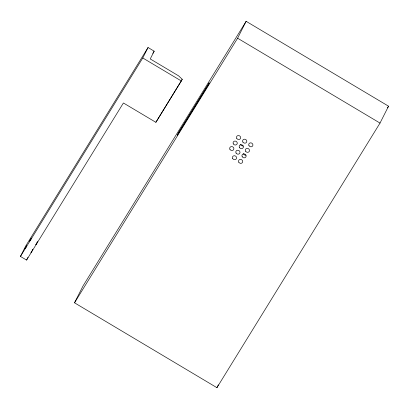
<?xml version="1.0" encoding="UTF-8"?>
<svg xmlns="http://www.w3.org/2000/svg" width="409" height="409" viewBox="0 0 409 409"><rect width="100%" height="100%" fill="white"/><g stroke="black" fill="none" stroke-linecap="round" stroke-linejoin="round"><path stroke-width="0.61" d="M20.45 256.428L25.731 245.967L148.048 47.526L154.178 51.176L150.246 58.947L178.528 75.803L182.23 79.259L181.361 80.977L155.875 122.322L123.411 102.971L26.575 260.078L20.45 256.428L142.767 57.981L148.048 47.526M26.575 260.078L27.965 257.322M155.875 122.322L182.23 79.259M74.51 302.808L83.042 285.917L246.131 21.319L388.55 106.192L380.017 123.083L216.928 387.681L74.51 302.808L237.598 38.211L246.131 21.319M216.928 387.681L218.35 384.864M32.761 249.679L31.928 251.152M36.048 244.306C34.724 246.816 39.622 238.462 36.692 243.197M31.554 251.561L30.997 252.588L31.575 251.729M152.833 53.349L154.178 51.176M387.543 107.823L388.55 106.192M32.25 250.39L32.751 249.613M237.598 38.211L380.017 123.083M142.767 57.981L181.361 80.977M243.232 145.957A2.142 1.943 26.8 0 1 240.635 144.408M245.957 155.118A2.142 1.943 26.8 0 1 243.36 153.569M24.939 248.79L26.703 245.881L24.939 248.79M29.729 241.013L31.493 238.11L29.729 241.013M178.672 132.414L177.215 135.297L207.792 85.685L209.25 82.807L178.672 132.414M238.825 162.25A2.142 1.943 26.8 0 0 242.465 162.46A2.142 1.943 26.8 0 0 240.594 159.387A2.142 1.943 26.8 0 0 238.825 162.25M242.225 156.739A2.142 1.943 26.8 0 0 245.865 156.949A2.142 1.943 26.8 0 0 243.989 153.876A2.142 1.943 26.8 0 0 242.225 156.739M245.625 151.228A2.142 1.943 26.8 0 0 249.26 151.437A2.142 1.943 26.8 0 0 247.389 148.365A2.142 1.943 26.8 0 0 245.625 151.228M249.02 145.716A2.142 1.943 26.8 0 0 252.66 145.926A2.142 1.943 26.8 0 0 250.789 142.848A2.142 1.943 26.8 0 0 249.02 145.716M242.895 142.066A2.142 1.943 26.8 0 0 246.535 142.276A2.142 1.943 26.8 0 0 244.659 139.198A2.142 1.943 26.8 0 0 242.895 142.066M239.495 147.577A2.142 1.943 26.8 0 0 243.135 147.787A2.142 1.943 26.8 0 0 241.264 144.714A2.142 1.943 26.8 0 0 239.495 147.577M236.1 153.089A2.142 1.943 26.8 0 0 239.74 153.298A2.142 1.943 26.8 0 0 237.864 150.226A2.142 1.943 26.8 0 0 236.1 153.089M232.706 158.605A2.142 1.943 26.8 0 0 236.346 158.804A2.142 1.943 26.8 0 0 234.459 155.737A2.142 1.943 26.8 0 0 232.706 158.605M236.77 138.416A2.142 1.943 26.8 0 0 240.41 138.625A2.142 1.943 26.8 0 0 238.534 135.548A2.142 1.943 26.8 0 0 236.77 138.416M233.37 143.927A2.142 1.943 26.8 0 0 237.01 144.137A2.142 1.943 26.8 0 0 235.139 141.064A2.142 1.943 26.8 0 0 233.37 143.927M229.976 149.438A2.142 1.943 26.8 0 0 233.616 149.648A2.142 1.943 26.8 0 0 231.739 146.575A2.142 1.943 26.8 0 0 229.976 149.438"/></g></svg>
